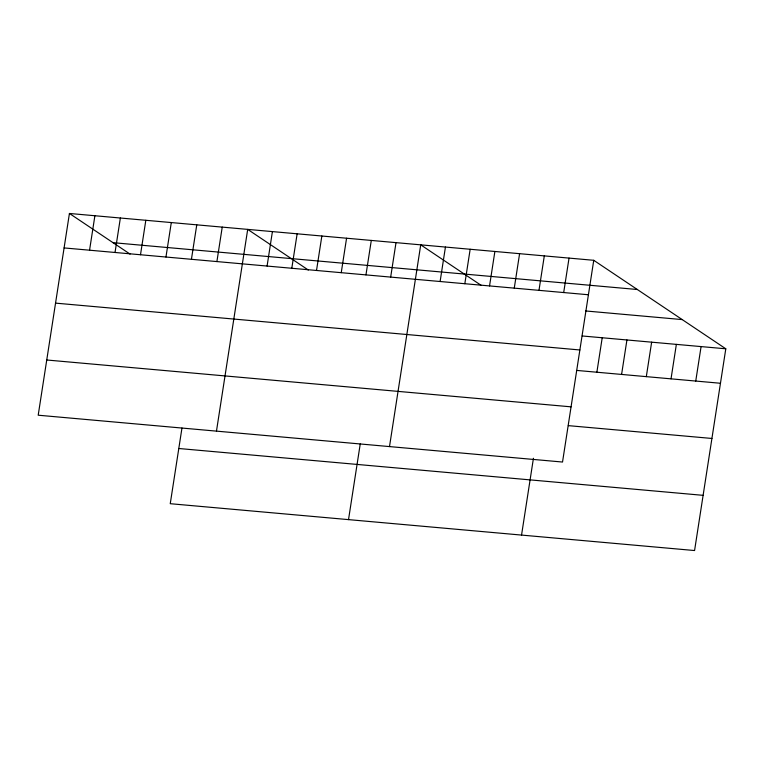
<?xml version="1.0" encoding="UTF-8"?>
<svg xmlns="http://www.w3.org/2000/svg" width="764" height="764" viewBox="0 0 764 764"><rect width="100%" height="100%" fill="white"/><g stroke="black" fill="none" stroke-linecap="round" stroke-linejoin="round"><path stroke-width="1.15" d="M69.428 213.462L38.2 415.205L562.524 462.039L593.752 260.304L69.428 213.462L130.071 254.097M89.56 250.2L94.898 215.734M115.03 252.473L120.368 218.007M140.5 254.746L145.828 220.29M165.96 257.019L171.298 222.563M191.43 259.302L196.768 224.836M181.966 428.021L170.248 503.696L694.571 550.538L725.8 348.795L593.752 260.304M216.9 261.574L222.238 227.109M216.47 431.125L247.698 229.391L308.341 270.026M267.085 266.053L272.414 231.597M291.8 268.269L297.139 233.803M316.516 270.475L321.854 236.009M341.241 272.681L346.569 238.225M365.956 274.887L371.294 240.431M348.518 519.625L360.236 443.951M390.671 277.103L396.01 242.637M389.497 446.587L420.725 244.843L481.358 285.478M440.112 281.515L445.441 247.049M464.827 283.721L470.166 249.265M489.543 285.927L494.881 251.471M514.267 288.143L519.596 253.677M538.983 290.349L544.312 255.883M521.545 535.077L533.434 458.266M563.698 292.555L569.037 258.098M596.875 372.221L602.213 337.755M621.59 374.427L626.929 339.961M646.315 376.633L651.644 342.176M671.031 378.839L676.36 344.383M695.746 381.055L701.085 346.589M113.005 242.665L637.329 289.508M64.1 247.928L588.414 294.761M585.711 310.967L682.223 319.591M582.197 335.969L725.8 348.795M55.552 303.127L579.876 349.969M576.868 370.435L720.462 383.261M46.747 359.997L571.071 406.84M568.321 425.634L711.924 438.46M178.795 448.497L703.119 495.339"/></g></svg>
